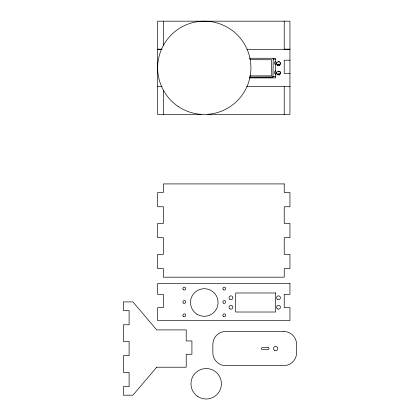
<?xml version="1.0" encoding="UTF-8"?>
<svg xmlns="http://www.w3.org/2000/svg" width="420" height="420" viewBox="0 0 420 420"><rect width="100%" height="100%" fill="white"/><g stroke="black" fill="none" stroke-linecap="round" stroke-linejoin="round"><path stroke-width="0.63" d="M273 76.629L272.806 77.012M272.675 77.081L249.375 77.107M157.657 49.161L162.099 49.161M284.23 49.161L289.942 49.161M157.657 49.35L161.584 49.35M246.992 49.35L289.942 49.35M249.443 58.259L272.717 58.259L273.194 58.737L272.995 77.207L249.443 77.296M273.047 58.868L275.667 58.868L275.667 77.9L249.454 77.9M273.179 58.973L275.567 58.973M250.1 59.687L271.604 59.75L271.766 75.484L271.383 75.868L249.863 75.868M289.942 60.202L284.23 60.202L284.23 73.526L289.942 73.526M279.5 61.829L278.371 61.829A2.095 2.095 0 0 0 278.119 61.53M279.5 71.348L278.371 71.348A2.095 2.095 0 0 0 278.119 71.048M273.126 76.582L275.567 76.582M157.657 86.468L162.099 86.468M246.719 86.468L289.942 86.468M201.259 114.445L157.657 114.445L157.657 21.184L289.942 21.184L289.942 114.445L207.795 114.445M284.23 21.184L284.23 49.786M284.23 86.468L284.23 114.445M279.5 65.51L279.5 64.207L278.371 64.207A2.095 2.095 0 0 1 277.095 65.063M279.5 74.996L279.5 73.726L278.371 73.726A2.095 2.095 0 0 1 277.095 74.582M163.37 21.184L163.37 45.302M163.37 90.326L163.37 114.445M280.418 63.226A1.906 1.906 0 0 1 278.082 64.906A1.906 1.906 0 0 1 276.754 62.354M280.292 62.354A1.906 1.906 0 0 1 280.35 62.533M280.114 71.531A1.906 1.906 0 0 1 278.806 74.456A1.906 1.906 0 0 1 276.691 72.051M275.572 74.335A2.095 2.095 0 0 1 275.572 70.739M275.572 64.817A2.095 2.095 0 0 1 275.572 61.22M156.707 367.211L132.914 395.194L123.396 395.194L123.396 386.626L129.108 386.626L129.108 372.351L123.396 372.351L123.396 355.698L129.108 355.698L129.108 341.423L123.396 341.423L123.396 324.77L129.108 324.77L129.108 310.495L123.396 310.495L123.396 301.928L132.914 301.928L156.707 329.91L186.207 329.91L186.207 340.945L191.919 340.945L191.919 354.27L186.207 354.27L186.207 367.211L156.707 367.211M284.23 183.918L163.37 183.918L163.37 192.486L157.657 192.486L157.657 206.761L163.37 206.761L163.37 223.414L157.657 223.414L157.657 237.689L163.37 237.689L163.37 254.341L157.657 254.341L157.657 268.622L163.37 268.622L163.37 277.184L284.23 277.184L284.23 268.622L289.942 268.622L289.942 254.341L284.23 254.341L284.23 237.689L289.942 237.689L289.942 223.414L284.23 223.414L284.23 206.761L289.942 206.761L289.942 192.486L284.23 192.486L284.23 183.918M289.942 283.463L157.657 283.463L157.657 294.315L163.37 294.315L163.37 307.639L157.657 307.639L157.657 320.581L289.942 320.581L289.942 307.639L284.23 307.639L284.23 294.315L289.942 294.315L289.942 283.463M275.667 292.981L235.694 292.981L235.694 312.018L275.667 312.018L275.667 292.981M283.605 331.433L225.85 331.433A12.999 12.999 0 0 0 212.856 344.426L212.856 352.695A12.999 12.999 0 0 0 225.85 365.689L283.605 365.689A12.999 12.999 0 0 0 296.604 352.695L296.604 344.426A12.999 12.999 0 0 0 283.605 331.433M268.055 347.608L262.343 347.608A0.95 0.95 0 0 0 261.392 348.563A0.95 0.95 0 0 0 262.343 349.514L268.055 349.514A0.95 0.95 0 0 0 269.005 348.563A0.95 0.95 0 0 0 268.055 347.608M197.426 396.223A15.225 15.225 0 0 0 221.361 385.14A15.225 15.225 0 0 0 199.794 369.957A15.225 15.225 0 0 0 197.426 396.223M274.449 350.306A2.126 2.126 0 0 0 277.788 348.747A2.126 2.126 0 0 0 274.764 346.631A2.126 2.126 0 0 0 274.449 350.306M223.456 303.093A1.428 1.428 0 0 0 225.697 302.059A1.428 1.428 0 0 0 223.676 300.631A1.428 1.428 0 0 0 223.456 303.093M183.482 303.093A1.428 1.428 0 0 0 185.724 302.059A1.428 1.428 0 0 0 183.703 300.631A1.428 1.428 0 0 0 183.482 303.093M183.593 316.486A1.428 1.428 0 0 0 185.734 315.252A1.428 1.428 0 0 0 183.593 314.013A1.428 1.428 0 0 0 183.593 316.486M183.593 289.842A1.428 1.428 0 0 0 185.734 288.603A1.428 1.428 0 0 0 183.593 287.369A1.428 1.428 0 0 0 183.593 289.842M223.561 316.486A1.428 1.428 0 0 0 225.703 315.252A1.428 1.428 0 0 0 223.561 314.013A1.428 1.428 0 0 0 223.561 316.486M223.561 289.842A1.428 1.428 0 0 0 225.703 288.603A1.428 1.428 0 0 0 223.561 287.369A1.428 1.428 0 0 0 223.561 289.842M196.928 314.16A13.792 13.792 0 0 0 218.069 303.046A13.792 13.792 0 0 0 197.873 290.288A13.792 13.792 0 0 0 196.928 314.16M277.568 308.905A1.906 1.906 0 0 0 280.423 307.256A1.906 1.906 0 0 0 277.568 305.608A1.906 1.906 0 0 0 277.568 308.905M277.568 299.392A1.906 1.906 0 0 0 280.423 297.743A1.906 1.906 0 0 0 277.568 296.095A1.906 1.906 0 0 0 277.568 299.392M229.987 308.905A1.906 1.906 0 0 0 232.843 307.256A1.906 1.906 0 0 0 229.987 305.608A1.906 1.906 0 0 0 229.987 308.905M229.84 299.297A1.906 1.906 0 0 0 232.832 297.911A1.906 1.906 0 0 0 230.139 296.016A1.906 1.906 0 0 0 229.84 299.297M277.568 65.273A1.906 1.906 0 0 0 280.423 63.625A1.906 1.906 0 0 0 277.568 61.976A1.906 1.906 0 0 0 277.568 65.273M277.568 74.792A1.906 1.906 0 0 0 280.423 73.143A1.906 1.906 0 0 0 277.568 71.495A1.906 1.906 0 0 0 277.568 74.792M178.154 106.433A46.63 46.63 0 0 0 250.803 71.143A46.63 46.63 0 0 0 183.913 25.867A46.63 46.63 0 0 0 178.154 106.433"/></g></svg>
